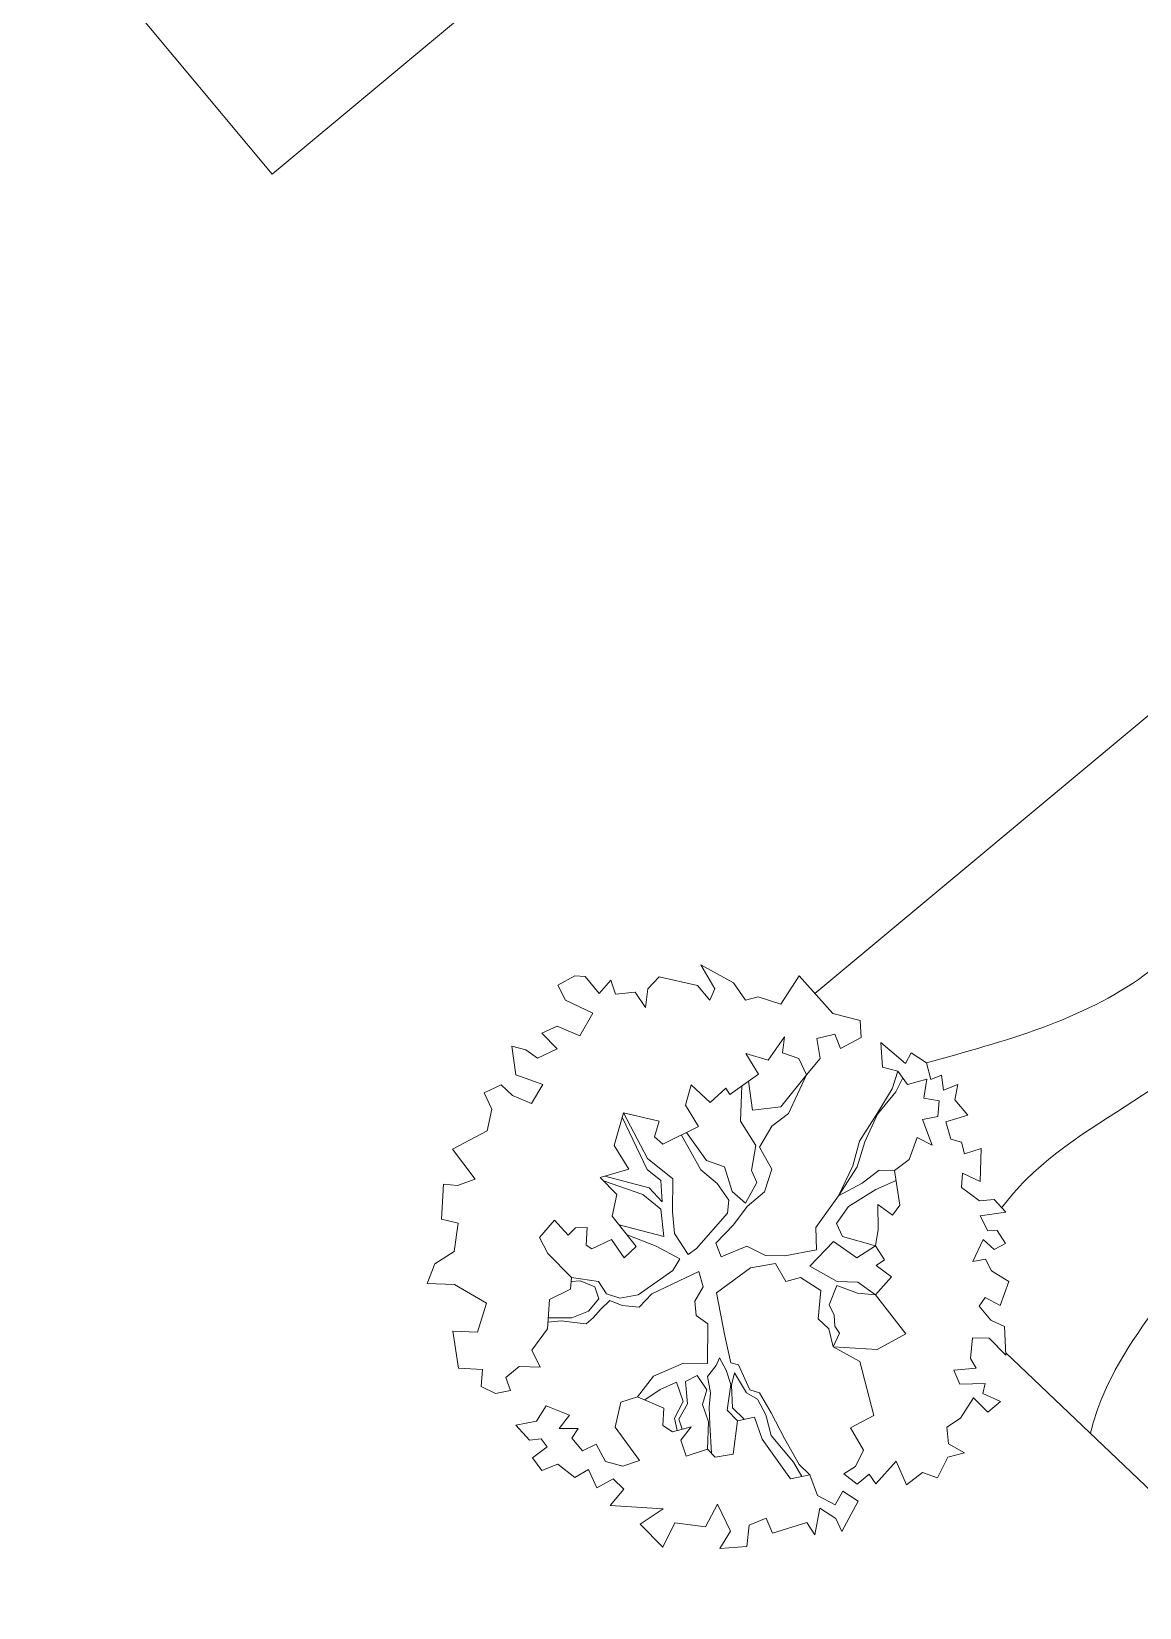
# Model space of a CAD drawing. Header units: millimetres. Extents: x 0 to 105900, y -40 to 70523.
# Drawn here: x 14388 to 24043, y 19817 to 33554 of the extents above; entities that cross this region are included whole.
import ezdxf

# ---------------------------------------------------------------- set-up
doc = ezdxf.new("R2010")
doc.units = ezdxf.units.MM
doc.layers.add('ceco.net 442 Smith House site plan', color=9, linetype='Continuous', lineweight=15)

msp = doc.modelspace()

# ---------------------------------------------------------------- linework, layer by layer
at = {"layer": 'ceco.net 442 Smith House site plan'}
for p, q in [((22656.72443783283, 37457.01128306985), (16484.91188240051, 32311.39601409435)), ((14384.43504822254, 34830.77389609814), (16484.91188243032, 32311.39601412602)), ((28108.95200037956, 30917.43831339478), (21214.70937502384, 25169.51259434223)), ((20219.47956120968, 25417.19788405299), (20341.87278103828, 25207.817679286)), ((20505.56779527664, 25261.01110514998), (20219.47956120968, 25417.19788405299)), ((19123.13429844379, 25323.99098935723), (18974.0740121603, 25241.19504478574)), ((19212.87761008739, 25315.85284298658), (19123.13429844379, 25323.99098935723)), ((19335.60637938976, 25168.64810287952), (19212.87761008739, 25315.85284298658)), ((19436.72875642776, 25284.06658244133), (19335.60637938976, 25168.64810287952)), ((19476.53001630306, 25161.70060008764), (19436.72875642776, 25284.06658244133)), ((19858.62696230412, 25314.02222335339), (19758.6810554266, 25209.63050013781)), ((20191.79717695713, 25238.56887254119), (19858.62696230412, 25314.02222335339)), ((21077.52659678459, 25322.42280688882), (20919.29580628872, 25076.10766965151)), ((21370.92204487324, 24995.39079242945), (21077.52659678459, 25322.42280688882)), ((18974.0740121603, 25241.19504478574), (19041.37973332405, 25110.32636594772)), ((19648.20052945614, 25180.06357955933), (19476.53001630306, 25161.70060008764)), ((19738.13324928284, 25047.31975063682), (19648.20052945614, 25180.06357955933)), ((19758.6810554266, 25209.63050013781), (19738.13324928284, 25047.31975063682)), ((20299.22469723225, 25109.71693110466), (20191.79717695713, 25238.56887254119)), ((20341.87278103828, 25207.817679286), (20299.22469723225, 25109.71693110466)), ((20610.61059343815, 25109.75509166718), (20505.56779527664, 25261.01110514998)), ((19041.37973332405, 25110.32636594772), (19280.38775074482, 24998.17122721672)), ((20721.09112012386, 25139.32201144099), (20610.61059343815, 25109.75509166718)), ((20919.29580628872, 25076.10766965151), (20721.09112012386, 25139.32201144099)), ((18970.01717221737, 24884.58592882752), (18834.04957449436, 24823.39975291491)), ((19166.18769562244, 24798.93572539091), (18970.01717221737, 24884.58592882752)), ((19280.38775074482, 24998.17122721672), (19166.18769562244, 24798.93572539091)), ((21608.89796996117, 24934.22497686744), (21370.92204487324, 24995.39079242945)), ((21618.27113032341, 24786.16616353393), (21608.89796996117, 24934.22497686744)), ((18834.04957449436, 24823.39975291491), (18969.01333916187, 24686.39567556977)), ((20806.98201060295, 24587.76181295514), (20950.08594954014, 24790.03131994605)), ((20950.08594954014, 24790.03131994605), (20931.57230615616, 24650.15643197298)), ((21231.90144002438, 24775.78575459123), (21388.4618755579, 24812.66091781855)), ((21261.67626571655, 24603.25654271245), (21231.90144002438, 24775.78575459123)), ((21388.4618755579, 24812.66091781855), (21439.44926607609, 24688.92710727453)), ((21439.44926607609, 24688.92710727453), (21618.27113032341, 24786.16616353393)), ((21804.25406956673, 24525.77883607149), (21789.95665383339, 24742.32188796997)), ((21789.95665383339, 24742.32188796997), (22005.49498856068, 24558.42554152012)), ((18574.66814947128, 24710.84571376443), (18608.35014891624, 24458.61433151364)), ((18696.19042861462, 24677.0287257731), (18574.66814947128, 24710.84571376443)), ((18797.16666424274, 24605.6660567224), (18696.19042861462, 24677.0287257731)), ((18969.01333916187, 24686.39567556977), (18797.16666424274, 24605.6660567224)), ((20613.87774026394, 24644.85855576396), (20806.98201060295, 24587.76181295514)), ((20722.33735203743, 24465.01729044318), (20613.87774026394, 24644.85855576396)), ((20931.57230615616, 24650.15643197298), (21074.70450437069, 24603.24636253715)), ((21074.70450437069, 24603.24636253715), (21141.15253162384, 24460.96857863665)), ((21141.15253162384, 24460.96857863665), (21261.67626571655, 24603.25654271245)), ((22005.49498856068, 24558.42554152012), (22053.59404945374, 24650.37690010667)), ((22053.59404945374, 24650.37690010667), (22187.36633384228, 24564.55332073569)), ((18608.35014891624, 24458.61433151364), (18844.4513002634, 24374.82147961855)), ((20474.02946293354, 24289.42990335822), (20722.33735203743, 24465.01729044318)), ((21141.15253162384, 24460.96857863665), (20917.50404274464, 24181.17683303356)), ((20986.00300610065, 24123.89272555709), (21141.15253162384, 24460.96857863665)), ((21936.99426245689, 24490.94458049536), (21804.25406956673, 24525.77883607149)), ((21889.06960022449, 24336.59479129314), (21936.99426245689, 24490.94458049536)), ((22022.84364819527, 24375.53628098965), (21936.99426245689, 24490.94458049536)), ((22187.36633384228, 24564.55332073569), (22225.29282009602, 24419.56030187011)), ((22225.29282009602, 24419.56030187011), (22319.1044563055, 24456.29388034344)), ((22319.1044563055, 24456.29388034344), (22335.61219584942, 24324.55332878232)), ((18481.53451883793, 24373.62446433306), (18333.4913135767, 24302.04645097256)), ((18580.82715165615, 24279.79414469004), (18481.53451883793, 24373.62446433306)), ((18844.4513002634, 24374.82147961855), (18744.16984331608, 24208.25429105759)), ((20085.80000889301, 24194.21520370245), (20135.75883305073, 24371.00085383654)), ((20135.75883305073, 24371.00085383654), (20303.35925853252, 24219.72704085708)), ((20303.35925853252, 24219.72704085708), (20439.34363007545, 24343.47103086114)), ((20439.34363007545, 24343.47103086114), (20474.02946293354, 24289.42990335822)), ((20578.98576450348, 24363.64825722575), (20565.99458360672, 24054.35686680675)), ((20671.20029556751, 24152.43981617689), (20637.32891595364, 24404.90478551388)), ((21756.16649281979, 24122.09008485079), (21889.06960022449, 24336.59479129314)), ((21980.12473535538, 24432.96379822493), (21920.68917942047, 24311.10712525249)), ((22191.4479060173, 24422.4527220428), (22022.84364819527, 24375.53628098965)), ((22164.94199049473, 24254.85046562552), (22191.4479060173, 24422.4527220428)), ((22335.61219584942, 24324.55332878232), (22459.18541061878, 24375.73001804948)), ((22459.18541061878, 24375.73001804948), (22435.73073899746, 24241.78155446053)), ((18333.4913135767, 24302.04645097256), (18399.97112452984, 24160.11922681332)), ((18744.16984331608, 24208.25429105759), (18580.82715165615, 24279.79414469004)), ((20199.36003637314, 24008.25633940101), (20085.80000889301, 24194.21520370245)), ((20917.50404274464, 24181.17683303356), (20671.20029556751, 24152.43981617689)), ((21920.68917942047, 24311.10712525249), (21761.42629730701, 24115.7813103497)), ((22298.73104894161, 24231.5847016871), (22164.94199049473, 24254.85046562552)), ((22286.49429023266, 24096.61896979809), (22298.73104894161, 24231.5847016871)), ((22435.73073899746, 24241.78155446053), (22548.0992872715, 24107.00318869948)), ((18399.97112452984, 24160.11922681332), (18360.21313297749, 23971.09837788343)), ((19464.73831307888, 23842.6618885994), (19547.49495017529, 24129.75169673562)), ((19535.83032727242, 24089.28613114357), (19751.82685494423, 23635.13522607088)), ((19754.89487278461, 23731.34683296084), (19547.49495017529, 24129.75169673562)), ((19547.49495017529, 24129.75169673562), (19858.038164258, 24056.17349696159)), ((19858.038164258, 24056.17349696159), (19817.08869230747, 23918.33314585686)), ((20565.99458360672, 24054.35686680675), (20699.95627760887, 23843.9276047051)), ((20839.81780123711, 24012.38393372297), (20986.00300610065, 24123.89272555709)), ((21604.05320000648, 23880.87527900934), (21756.16649281979, 24122.09008485079)), ((21761.42629730701, 24115.7813103497), (21649.11602771282, 23876.96559119225)), ((22153.73732435703, 24068.89541199803), (22286.49429023266, 24096.61896979809)), ((22235.53339552879, 23846.40813484788), (22153.73732435703, 24068.89541199803)), ((22548.0992872715, 24107.00318869948), (22356.20150756836, 24050.71217852831)), ((22356.20150756836, 24050.71217852831), (22399.03723740578, 23899.4421749115)), ((18360.21313297749, 23971.09837788343), (18056.6415835619, 23811.65587738156)), ((19817.08869230747, 23918.33314585686), (19890.68807208538, 23854.93143859506)), ((19890.68807208538, 23854.93143859506), (20199.36003637314, 24008.25633940101)), ((20052.04552519321, 23935.08162438869), (20221.82235991955, 23632.27715787292)), ((20268.90433990955, 23713.01058530807), (20095.33250200748, 23956.58332291245)), ((20732.59293782711, 23829.65786838531), (20839.81780123711, 24012.38393372297)), ((22037.34195649624, 23722.65015396476), (22105.65327358246, 23914.73679828644)), ((22105.65327358246, 23914.73679828644), (22235.53339552879, 23846.40813484788)), ((18056.6415835619, 23811.65587738156), (18254.00182425976, 23550.06010615826)), ((19593.40841889381, 23638.19083970785), (19464.73831307888, 23842.6618885994)), ((20699.95627760887, 23843.9276047051), (20663.26453876495, 23626.35329368711)), ((20840.03546845913, 23638.59867334366), (20732.59293782711, 23829.65786838531)), ((21544.92563402653, 23665.33550465107), (21604.05320000648, 23880.87527900934)), ((21649.11602771282, 23876.96559119225), (21583.6797927618, 23656.1661003828)), ((22399.03723740578, 23899.4421749115), (22492.86388397217, 23873.96849828959)), ((22492.86388397217, 23873.96849828959), (22517.5232834816, 23769.76414054632)), ((22517.5232834816, 23769.76414054632), (22663.69171416759, 23818.71511685848)), ((22663.69171416759, 23818.71511685848), (22654.55123102665, 23530.7814155519)), ((19343.22751891613, 23564.74148464203), (19593.40841889381, 23638.19083970785)), ((19751.82685494423, 23635.13522607088), (19873.55531609058, 23539.27036955953)), ((19976.55070436001, 23552.5508171618), (19754.89487278461, 23731.34683296084)), ((20221.82235991955, 23632.27715787292), (20363.7613145113, 23511.78251716495)), ((20428.16369605064, 23658.80626261234), (20268.90433990955, 23713.01058530807)), ((20493.64143633842, 23443.45385372639), (20428.16369605064, 23658.80626261234)), ((20776.63339483738, 23440.23504424095), (20840.03546845913, 23638.59867334366)), ((21419.33150446415, 23404.75063169003), (21544.92563402653, 23665.33550465107)), ((21583.6797927618, 23656.1661003828), (21419.33150446415, 23404.75063169003)), ((21909.70041692257, 23626.6017421484), (22037.34195649624, 23722.65015396476)), ((17978.12767136097, 23507.03936344385), (17962.01199710369, 23202.59622484446)), ((18101.71589636803, 23496.00879770517), (17978.12767136097, 23507.03936344385)), ((18254.00182425976, 23550.06010615826), (18101.71589636803, 23496.00879770517)), ((19488.39211583138, 23415.5022085011), (19343.22751891613, 23564.74148464203)), ((19371.7636231184, 23535.40439027548), (19715.13511741161, 23417.56091487408)), ((19771.40084815025, 23474.8412130475), (19384.36494886875, 23576.81881690025)), ((19873.55531609058, 23539.27036955953), (19884.78647744656, 23351.28077849746)), ((19973.68710708618, 23269.52627179027), (19976.55070436001, 23552.5508171618)), ((20363.7613145113, 23511.78251716495), (20464.05425584316, 23366.61231315136)), ((20710.16859436035, 23519.95501333475), (20609.06122863293, 23342.32928079367)), ((20663.26453876495, 23626.35329368711), (20710.16859436035, 23519.95501333475)), ((21627.72377610207, 23516.27341374755), (21419.33150446415, 23404.75063169003)), ((21773.71780872345, 23627.62281981111), (21627.72377610207, 23516.27341374755)), ((21747.21189320087, 23460.02056333423), (21923.25412356853, 23537.0808339715)), ((21909.70041692257, 23626.6017421484), (21773.71780872345, 23627.62281981111)), ((21955.7918099165, 23322.17259299755), (21909.70041692257, 23626.6017421484)), ((22502.23528218269, 23601.14461573958), (22491.20677673817, 23477.55620083213)), ((22654.55123102665, 23530.7814155519), (22502.23528218269, 23601.14461573958)), ((19448.63412392139, 23226.4813580811), (19488.39211583138, 23415.5022085011)), ((19715.13511741161, 23417.56091487408), (19873.39240217209, 23289.93140673637)), ((19884.78647744656, 23351.28077849746), (19771.40084815025, 23474.8412130475)), ((20464.05425584316, 23366.61231315136), (20453.88344395161, 23254.43300414085)), ((20609.06122863293, 23342.32928079367), (20493.64143633842, 23443.45385372639)), ((20623.50478434563, 23312.56737625599), (20776.63339483738, 23440.23504424095)), ((21419.33150446415, 23404.75063169003), (21224.20455658436, 23127.67412096262)), ((21507.21505236626, 23311.7781946063), (21747.21189320087, 23460.02056333423)), ((22491.20677673817, 23477.55620083213), (22650.48114335537, 23361.14462453127)), ((22650.48114335537, 23361.14462453127), (22776.26291906834, 23372.35874575377)), ((22776.26291906834, 23372.35874575377), (22879.44771528244, 23261.03350931406)), ((19656.86171889305, 22963.90010887384), (19448.63412392139, 23226.4813580811)), ((19873.39240217209, 23289.93140673637), (19897.03295791149, 23049.74404934049)), ((19990.01868438721, 23075.41908162832), (19973.68710708618, 23269.52627179027)), ((20453.88344395161, 23254.43300414085), (20182.08909952641, 22944.54659357667)), ((20506.90499722958, 23153.13505512476), (20623.50478434563, 23312.56737625599)), ((21403.04143214226, 23162.70592284203), (21507.21505236626, 23311.7781946063)), ((21763.71963214874, 23328.28001263738), (21891.37441885471, 23237.35610175133)), ((21766.7991335392, 23112.75422766805), (21763.71963214874, 23328.28001263738)), ((21891.37441885471, 23237.35610175133), (21955.7918099165, 23322.17259299755)), ((22879.44771528244, 23261.03350931406), (22655.57979655266, 23230.26195561886)), ((22655.57979655266, 23230.26195561886), (22723.07669007778, 23099.55266261101)), ((17962.01199710369, 23202.59622484446), (18105.81071639061, 23166.93587553501)), ((18105.81071639061, 23166.93587553501), (18072.34461975098, 22920.61692902446)), ((18814.11593234539, 23040.32238736749), (18946.68349039555, 23192.65162912011)), ((18946.68349039555, 23192.65162912011), (19065.32892405987, 23062.78242003918)), ((19065.32892405987, 23062.78242003918), (19127.71215307713, 23125.16304886341)), ((19127.71215307713, 23125.16304886341), (19229.88163173199, 23127.38495177031)), ((19229.88163173199, 23127.38495177031), (19221.72820925713, 22975.08368957043)), ((19897.03295791149, 23049.74404934049), (19508.00363647938, 23151.61462050676)), ((20350.72514283657, 22991.81359437108), (20506.90499722958, 23153.13505512476)), ((21224.20455658436, 23127.67412096262), (21229.50939178467, 22934.74358353019)), ((21455.04590380192, 23050.1900434792), (21403.04143214226, 23162.70592284203)), ((21742.32738029957, 22967.58783364296), (21766.7991335392, 23112.75422766805)), ((22723.07669007778, 23099.55266261101), (22802.81034004688, 23103.80910092592)), ((22802.81034004688, 23103.80910092592), (22877.25063931942, 22989.25868555903)), ((18886.71324169636, 22903.49549531937), (18814.11593234539, 23040.32238736749)), ((19221.72820925713, 22975.08368957043), (19269.66611850262, 22942.46115458012)), ((19269.66611850262, 22942.46115458012), (19441.32162082195, 23023.03138768673)), ((19441.32162082195, 23023.03138768673), (19551.65600693226, 22865.81716096401)), ((19551.65600693226, 22865.81716096401), (19656.86171889305, 22963.90010887384)), ((19577.42267620564, 23064.07512643933), (19832.80673825741, 22965.08694323897)), ((19832.80673825741, 22965.08694323897), (20038.12922990322, 22855.63304916024)), ((20109.69621026516, 22894.56054794788), (19990.01868438721, 23075.41908162832)), ((20182.08909952641, 22944.54659357667), (20109.69621026516, 22894.56054794788)), ((20396.61211645603, 22874.19738361239), (20350.72514283657, 22991.81359437108)), ((20620.46502554417, 22967.17619150877), (20396.61211645603, 22874.19738361239)), ((20782.98180687428, 22884.57779252529), (20620.46502554417, 22967.17619150877)), ((21171.03333723545, 22792.66078352928), (21377.55259776115, 23006.32159763575)), ((21377.55259776115, 23006.32159763575), (21579.82384550571, 22863.21391072869)), ((21742.32738029957, 22967.58783364296), (21455.04590380192, 23050.1900434792)), ((21579.82384550571, 22863.21391072869), (21742.32738029957, 22967.58783364296)), ((21822.05926764011, 22847.07920354605), (21742.32738029957, 22967.58783364296)), ((22682.11220693588, 23023.91956591606), (22591.36506199837, 22833.86745756865)), ((22776.30442392826, 22936.20684528351), (22682.11220693588, 23023.91956591606)), ((22877.25063931942, 22989.25868555903), (22776.30442392826, 22936.20684528351)), ((17903.5642002821, 22811.33384859562), (17837.28704440594, 22641.68306604028)), ((18072.34461975098, 22920.61692902446), (17903.5642002821, 22811.33384859562)), ((19094.09991586208, 22692.0629543364), (18886.71324169636, 22903.49549531937)), ((20038.12922990322, 22855.63304916024), (19977.79517424107, 22753.4810269475)), ((20872.89951753616, 22814.04121702909), (20654.13201463223, 22777.15206438303)), ((20952.61815774441, 22880.50490963459), (20782.98180687428, 22884.57779252529)), ((20960.79807519913, 22658.8615257144), (20872.89951753616, 22814.04121702909)), ((21229.50939178467, 22934.74358353019), (20952.61815774441, 22880.50490963459)), ((21749.47520625591, 22796.93377351761), (21822.05926764011, 22847.07920354605)), ((22591.36506199837, 22833.86745756865), (22700.66911995411, 22852.40762236714)), ((22700.66911995411, 22852.40762236714), (22753.88184416294, 22751.26905930042)), ((19084.75501406193, 22590.94219067693), (19094.09991586208, 22692.0629543364)), ((19329.00958883762, 22659.45060014725), (19094.09991586208, 22692.0629543364)), ((19977.79517424107, 22753.4810269475), (19675.60627651215, 22543.01741373539)), ((19794.91999495029, 22549.16299384832), (20203.71226632595, 22744.4811886549)), ((20203.71226632595, 22744.4811886549), (20242.464661479, 22610.54671525955)), ((20654.13201463223, 22777.15206438303), (20357.04353356361, 22560.57085126638)), ((21088.61401319504, 22692.51150923967), (20960.79807519913, 22658.8615257144)), ((21265.22379159927, 22580.1829944849), (21088.61401319504, 22692.51150923967)), ((21408.16658091545, 22657.87860840559), (21171.03333723545, 22792.66078352928)), ((21743.54535472393, 22542.4626904428), (21882.23041021824, 22699.89226359129)), ((21882.23041021824, 22699.89226359129), (21749.47520625591, 22796.93377351761)), ((22753.88184416294, 22751.26905930042), (22904.13184702396, 22658.11943694949)), ((17837.28704440594, 22641.68306604028), (18074.4220508337, 22631.66595935822)), ((18074.4220508337, 22631.66595935822), (18354.36100256443, 22470.02828848362)), ((18901.02390468121, 22499.98011928797), (19084.75501406193, 22590.94219067693)), ((19090.99035727978, 22658.41455101967), (19170.59115195274, 22662.50621464849)), ((19170.59115195274, 22662.50621464849), (19296.38793742657, 22611.5130815208)), ((19296.38793742657, 22611.5130815208), (19332.07407963276, 22506.13207024336)), ((19398.54064357281, 22551.17716881633), (19329.00958883762, 22659.45060014725)), ((19513.94542455673, 22512.2598502934), (19398.54064357281, 22551.17716881633)), ((19675.60627651215, 22543.01741373539), (19513.94542455673, 22512.2598502934)), ((19682.57970404625, 22434.76178193092), (19794.91999495029, 22549.16299384832)), ((20242.464661479, 22610.54671525955), (20168.87852859497, 22486.97609984875)), ((20357.04353356361, 22560.57085126638), (20430.4950094223, 22185.62292689085)), ((21242.81622159481, 22333.03795430064), (21265.22379159927, 22580.1829944849)), ((21338.83818185329, 22454.57403367758), (21405.1153370142, 22624.22481563687)), ((21405.1153370142, 22624.22481563687), (21586.14399969578, 22556.73623532057)), ((21589.02084469795, 22652.78845721483), (21408.16658091545, 22657.87860840559)), ((21586.14399969578, 22556.73623532057), (21743.54535472393, 22542.4626904428)), ((21743.54535472393, 22542.4626904428), (21589.02084469795, 22652.78845721483)), ((22007.01983642578, 22201.17873972654), (21743.54535472393, 22542.4626904428)), ((22904.13184702396, 22658.11943694949), (22828.33539116383, 22449.74632042646)), ((18354.36100256443, 22470.02828848362), (18274.84678256512, 22216.75165829062)), ((18883.52557969093, 22246.55809408426), (18901.02390468121, 22499.98011928797)), ((19243.18669784069, 22400.91425347328), (19096.16057431698, 22340.55417051911)), ((19332.07407963276, 22506.13207024336), (19243.18669784069, 22400.91425347328)), ((19283.13233578205, 22340.56435072422), (19346.53264522552, 22414.1629114747)), ((19346.53264522552, 22414.1629114747), (19427.26836717129, 22491.84453445673)), ((19427.26836717129, 22491.84453445673), (19536.39626276493, 22448.01805916429)), ((19536.39626276493, 22448.01805916429), (19682.57970404625, 22434.76178193092)), ((20168.87852859497, 22486.97609984875), (20180.2858518362, 22361.35314810276)), ((21381.85007357597, 22365.67066943645), (21338.83818185329, 22454.57403367758)), ((22698.6464420557, 22518.23436883092), (22646.62343335152, 22443.42736506462)), ((22646.62343335152, 22443.42736506462), (22748.7911490202, 22320.88419806957)), ((22828.33539116383, 22449.74632042646), (22698.6464420557, 22518.23436883092)), ((18887.39940273762, 22302.66130045056), (19003.17484652996, 22314.87913829088)), ((19096.16057431698, 22340.55417051911), (18890.1227902174, 22342.10315555334)), ((19003.17484652996, 22314.87913829088), (19143.08140265942, 22296.71370577812)), ((19143.08140265942, 22296.71370577812), (19221.95736002922, 22289.56103739142)), ((19221.95736002922, 22289.56103739142), (19283.13233578205, 22340.56435072422)), ((20180.2858518362, 22361.35314810276), (20281.42147600651, 22289.79930502176)), ((20281.42147600651, 22289.79930502176), (20278.38171637058, 21944.4081210494)), ((21336.81726706028, 22245.16584861279), (21242.81622159481, 22333.03795430064)), ((21389.84058213234, 22268.63296890259), (21381.85007357597, 22365.67066943645)), ((21429.78621995449, 22208.28306609392), (21389.84058213234, 22268.63296890259)), ((22748.7911490202, 22320.88419806957), (22868.47043776512, 22264.79073432088)), ((22868.47043776512, 22264.79073432088), (22879.71660983562, 22014.59388953447)), ((18060.33877623081, 22224.89361470938), (18110.32233250141, 21902.96955022216)), ((18274.84678256512, 22216.75165829062), (18060.33877623081, 22224.89361470938)), ((18747.90677785873, 22060.57505950332), (18883.52557969093, 22246.55809408426)), ((20430.4950094223, 22185.62292689085), (20482.68888962269, 21948.5013641715)), ((21373.53549993038, 22088.79551425576), (21336.81726706028, 22245.16584861279)), ((21373.53549993038, 22088.79551425576), (21429.78621995449, 22208.28306609392)), ((21756.66277551651, 22065.36274451017), (22007.01983642578, 22201.17873972654)), ((22587.51087808609, 22165.68033710122), (22571.20579504967, 21985.84288182855)), ((22734.71140050888, 22163.64199104905), (22587.51087808609, 22165.68033710122)), ((22879.71660983562, 22014.59388953447), (22734.71140050888, 22163.64199104905)), ((18819.29583382607, 21912.37085050344), (18747.90677785873, 22060.57505950332)), ((20355.89003276825, 21926.06931182742), (20384.61951994896, 21991.5017465353)), ((20384.61951994896, 21991.5017465353), (20442.93266129494, 21884.24558284879)), ((21373.53549993038, 22088.79551425576), (21756.66277551651, 22065.36274451017)), ((21605.56832635403, 21960.13093826175), (21373.53549993038, 22088.79551425576)), ((22571.20579504967, 21985.84288182855), (22620.33518445492, 21902.03984901309)), ((25209.27957808971, 19816.55027204752), (22878.73424565792, 22035.55328992009)), ((18110.32233250141, 21902.96955022216), (18318.71284139156, 21889.72726231813)), ((18318.71284139156, 21889.72726231813), (18305.6501737833, 21743.70298656821)), ((18522.01794397831, 21820.39532068372), (18638.44157016277, 21917.4610016942)), ((18638.44157016277, 21917.4610016942), (18819.29583382607, 21912.37085050344)), ((20068.97412741184, 21946.43247693777), (19809.43331360817, 21834.0696117878)), ((20278.38171637058, 21944.4081210494), (20068.97412741184, 21946.43247693777)), ((20279.58820712566, 21831.02036815882), (20355.89003276825, 21926.06931182742)), ((20442.93266129494, 21884.24558284879), (20482.70213747025, 21761.52904075384)), ((20482.68888962269, 21948.5013641715), (20549.17046415806, 21931.33920922875)), ((20487.8025534153, 21755.41144174337), (20514.48286855221, 21860.61526826024)), ((20514.48286855221, 21860.61526826024), (20617.68267524242, 21687.08277827501)), ((20549.17046415806, 21931.33920922875), (20648.27016353607, 21712.58443525434)), ((21727.29149889946, 21489.97087585926), (21605.56832635403, 21960.13093826175)), ((22620.33518445492, 21902.03984901309), (22426.03767287731, 21885.55202111602)), ((22426.03767287731, 21885.55202111602), (22477.21623456478, 21761.97759562731)), ((18305.6501737833, 21743.70298656821), (18430.23870694637, 21681.33253711462)), ((18430.23870694637, 21681.33253711462), (18562.99567353725, 21709.05609554052)), ((18562.99567353725, 21709.05609554052), (18522.01794397831, 21820.39532068372)), ((19809.43331360817, 21834.0696117878), (19668.52292525768, 21654.04479178786)), ((19733.91811335087, 21625.48675760627), (19866.72937393188, 21715.59551841021)), ((19866.72937393188, 21715.59551841021), (20008.81446921825, 21781.88202574849)), ((20008.81446921825, 21781.88202574849), (20066.95144963264, 21612.25922334194)), ((20088.35694777966, 21785.9790789485), (20189.49433529377, 21839.19030347466)), ((20104.68852651119, 21591.87188863754), (20088.35694777966, 21785.9790789485)), ((20189.49433529377, 21839.19030347466), (20274.32664000988, 21712.56407418847)), ((20274.32664000988, 21712.56407418847), (20234.55363762379, 21585.75047883391)), ((20306.10560679436, 21686.88523197174), (20279.58820712566, 21831.02036815882)), ((20482.70213747025, 21761.52904075384), (20451.1108161211, 21537.83713057637)), ((20498.20780587196, 21556.36330515146), (20487.8025534153, 21755.41144174337)), ((20648.27016353607, 21712.58443525434), (20731.22945570946, 21688.09623664618)), ((22477.21623456478, 21761.97759562731), (22698.85881912708, 21770.15390259027)), ((22698.85881912708, 21770.15390259027), (22679.50425565243, 21681.42772358656)), ((18787.89215862751, 21439.30818849802), (18873.55389738083, 21573.27064153552)), ((18873.55389738083, 21573.27064153552), (19076.00130689144, 21492.52959403396)), ((19474.44484186172, 21388.53677207232), (19522.35449421406, 21605.09381398559)), ((19522.35449421406, 21605.09381398559), (19668.52292525768, 21654.04479178786)), ((19668.52292525768, 21654.04479178786), (19897.33011007309, 21554.12485185266)), ((20066.95144963264, 21612.25922334194), (19991.33115410805, 21466.25274634361)), ((20030.24470102787, 21456.89216649532), (20104.68852651119, 21591.87188863754)), ((20234.55363762379, 21585.75047883391), (20288.79845333099, 21433.62259194255)), ((20294.72654223442, 21563.32860660553), (20306.10560679436, 21686.88523197174)), ((20617.68267524242, 21687.08277827501), (20714.73496460915, 21632.86446538568)), ((20714.73496460915, 21632.86446538568), (20787.33227324486, 21496.0375726819)), ((20731.22945570946, 21688.09623664618), (20834.23809087276, 21514.40436154604)), ((22596.71936166286, 21643.51749247313), (22484.39408171177, 21466.90902686119)), ((22721.32290518284, 21518.93978944421), (22596.71936166286, 21643.51749247313)), ((22679.50425565243, 21681.42772358656), (22831.62903308868, 21610.90513837337)), ((22831.62903308868, 21610.90513837337), (22721.32290518284, 21518.93978944421)), ((18609.08706748486, 21404.62694707513), (18787.89215862751, 21439.30818849802)), ((19076.00130689144, 21492.52959403396), (18986.09684479237, 21376.09384667873)), ((19897.33011007309, 21554.12485185266), (19889.17668688297, 21401.82359042764)), ((19991.33115410805, 21466.25274634361), (20013.3780349493, 21358.57714787126)), ((20058.11029994488, 21370.18327352405), (20030.24470102787, 21456.89216649532)), ((20288.79845333099, 21433.62259194255), (20278.43470704556, 21196.51882937551)), ((20297.98220467567, 21410.16946190596), (20294.72654223442, 21563.32860660553)), ((20451.1108161211, 21537.83713057637), (20538.994363904, 21444.86469340324)), ((20597.94761538506, 21457.26942959428), (20498.20780587196, 21556.36330515146)), ((20501.45994317532, 21153.67402350903), (20538.994363904, 21444.86469340324)), ((20538.994363904, 21444.86469340324), (20689.246129632, 21476.48014095426)), ((20689.246129632, 21476.48014095426), (20756.75803291798, 21283.56359365582)), ((20787.33227324486, 21496.0375726819), (20833.23425769806, 21316.21410834789)), ((20834.23809087276, 21514.40436154604), (20949.8472918272, 21288.6741052866)), ((21525.04850876331, 21383.89898493886), (21727.29149889946, 21489.97087585926)), ((22484.39408171177, 21466.90902686119), (22363.88712072372, 21387.17887768149)), ((18727.573112607, 21274.9489120245), (18609.08706748486, 21404.62694707513)), ((18986.09684479237, 21376.09384667873), (19150.6327791214, 21378.13856360316)), ((19150.6327791214, 21378.13856360316), (19097.43330132961, 21292.30480328202)), ((19686.08925056458, 21097.37027096748), (19474.44484186172, 21388.53677207232)), ((19889.17668688297, 21401.82359042764), (19975.01106131077, 21348.62254530191)), ((19975.01106131077, 21348.62254530191), (20137.52960598469, 21390.78921550512)), ((20137.52960598469, 21390.78921550512), (20047.78453147411, 21274.16229194403)), ((20312.60525345802, 21162.01017725468), (20297.98220467567, 21410.16946190596)), ((20833.23425769806, 21316.21410834789), (21027.5282446146, 21083.17179855704)), ((21637.40028381348, 21186.56280431151), (21525.04850876331, 21383.89898493886)), ((22363.88712072372, 21387.17887768149), (22379.18660700321, 21244.06100904942)), ((18830.72788846493, 21288.03818494081), (18727.573112607, 21274.9489120245)), ((18753.07343149185, 21119.59584611654), (18880.71497106552, 21215.64425799251)), ((18880.71497106552, 21215.64425799251), (18830.72788846493, 21288.03818494081)), ((19097.43330132961, 21292.30480328202), (19189.4001840353, 21181.99683594704)), ((19189.4001840353, 21181.99683594704), (19307.8729827404, 21239.29112428427)), ((19307.8729827404, 21239.29112428427), (19390.8305131197, 21090.03785789013)), ((20047.78453147411, 21274.16229194403), (20091.63734328747, 21134.11022019386)), ((20091.63734328747, 21134.11022019386), (20278.43470704556, 21196.51882937551)), ((20278.43470704556, 21196.51882937551), (20346.10776078701, 21128.17617583275)), ((20756.75803291798, 21283.56359365582), (21002.897102952, 20938.19657999277)), ((20949.8472918272, 21288.6741052866), (21076.48323488235, 21061.76719480753)), ((21567.8974865675, 21045.6566593349), (21637.40028381348, 21186.56280431151)), ((22519.07638978958, 21163.33776172996), (22374.08442771435, 21125.41354045272)), ((22379.18660700321, 21244.06100904942), (22519.07638978958, 21163.33776172996)), ((18833.82240056992, 21010.30514642596), (18753.07343149185, 21119.59584611654)), ((18974.89041554928, 21065.3737231791), (18833.82240056992, 21010.30514642596)), ((19123.13804018497, 20950.13879966736), (18974.89041554928, 21065.3737231791)), ((19242.62791931629, 21018.65101855993), (19123.13804018497, 20950.13879966736)), ((19313.15928208828, 20859.03770363331), (19242.62791931629, 21018.65101855993)), ((19390.8305131197, 21090.03785789013), (19539.88903582096, 21048.06873339415)), ((19539.88903582096, 21048.06873339415), (19686.08925056458, 21097.37027096748)), ((20346.10776078701, 21128.17617583275), (20501.45994317532, 21153.67402350903)), ((21027.5282446146, 21083.17179855704), (21100.80928993225, 20959.12255084515)), ((21076.48323488235, 21061.76719480753), (21170.67545258999, 20974.05447486043)), ((21465.74301850796, 20981.22750282288), (21567.8974865675, 21045.6566593349)), ((21923.66467869282, 21092.74266558886), (21746.90699768066, 20893.52496302128)), ((22012.40415644646, 20886.414265275), (21923.66467869282, 21092.74266558886)), ((22374.08442771435, 21125.41354045272), (22284.19497549534, 20946.77053892612)), ((19456.10207140446, 20936.73331749439), (19313.15928208828, 20859.03770363331)), ((19550.29428780079, 20849.0205976665), (19456.10207140446, 20936.73331749439)), ((21002.897102952, 20938.19657999277), (21170.67545258999, 20974.05447486043)), ((21170.67545258999, 20974.05447486043), (21239.01326477528, 20792.19647300243)), ((21582.37106335163, 20891.48024615645), (21465.74301850796, 20981.22750282288)), ((21686.55969417095, 20978.34526431561), (21582.37106335163, 20891.48024615645)), ((21746.90699768066, 20893.52496302128), (21686.55969417095, 20978.34526431561)), ((22152.44007980824, 20992.47216588259), (22012.40415644646, 20886.414265275)), ((22284.19497549534, 20946.77053892612), (22152.44007980824, 20992.47216588259)), ((19429.61116588116, 20706.92380830646), (19550.29428780079, 20849.0205976665)), ((21239.01326477528, 20792.19647300243), (21390.31213319302, 20710.61534228921)), ((21390.31213319302, 20710.61534228921), (21457.78076684475, 20829.08562648296)), ((21457.78076684475, 20829.08562648296), (21591.55305206776, 20743.26204770803)), ((19891.45501029491, 20676.52954560518), (19429.61116588116, 20706.92380830646)), ((19692.24649095535, 20541.55363416672), (19891.45501029491, 20676.52954560518)), ((20365.51883947849, 20718.54320073128), (20262.3455272913, 20518.13104537129)), ((20479.91978800297, 20481.43562820554), (20365.51883947849, 20718.54320073128)), ((21257.55516660213, 20682.89178386331), (21213.53767752647, 20448.83982509375)), ((21396.42786753178, 20590.9506046176), (21257.55516660213, 20682.89178386331)), ((21591.55305206776, 20743.26204770803), (21448.62351131439, 20478.59411096573)), ((19889.43233263493, 20342.35629203916), (19692.24649095535, 20541.55363416672)), ((19993.78211390972, 20553.79520392418), (19889.43233263493, 20342.35629203916)), ((20262.3455272913, 20518.13104537129), (19993.78211390972, 20553.79520392418)), ((20387.12346982956, 20331.15491336584), (20479.91978800297, 20481.43562820554)), ((20643.42363011837, 20534.46966826916), (20621.00105011463, 20349.53188228607)), ((20790.64092576504, 20594.98913705349), (20643.42363011837, 20534.46966826916)), ((20846.72873270512, 20465.13772663474), (20790.64092576504, 20594.98913705349)), ((21144.00662255287, 20557.11325633526), (20846.72873270512, 20465.13772663474)), ((21213.53767752647, 20448.83982509375), (21144.00662255287, 20557.11325633526)), ((21448.62351131439, 20478.59411096573), (21396.42786753178, 20590.9506046176)), ((20621.00105011463, 20349.53188228607), (20387.12346982956, 20331.15491336584))]:
    msp.add_line(p, q, dxfattribs=at)
msp.add_spline([(53424.27994072437, 33481.93679231405), (45546.60071861744, 33462.06589689851), (39791.4799362421, 33330.17631876469), (36692.77215504646, 32229.51798078418), (31596.63566863537, 32053.66520997882), (29312.16027021408, 30690.80623620749), (25753.65031325817, 27437.52997609973), (24084.22605097294, 25327.29672634602), (22187.36633384228, 24564.55332073569)], degree=3, dxfattribs=at)
for points, knots in [([(43324.9041993618, 32607.48555922508), (43099.68276154995, 32657.15688192844), (42151.10635101795, 32866.36007958651), (40015.64576494694, 32824.0502165556), (37913.84647023678, 31210.53281736374), (35271.70319211483, 30362.34130251408), (32604.88373994827, 31532.07093912363), (29309.21279382706, 29364.13622671366), (26782.63273465633, 26855.92189010978), (24674.00207316875, 24558.51570922136), (23288.63252592087, 23827.30233985186), (22909.17695403099, 23387.32111757994), (22842.17088282108, 23301.25118029118)], [0, 0, 0, 0, 195.2545377236663, 822.363316170487, 1715.409023508853, 2382.486916318458, 3058.774364418588, 3976.597213410007, 5386.059056007876, 6176.000149018551, 6579.893828331199, 6672.631472413785, 6672.631472413785, 6672.631472413785, 6672.631472413785]), ([(42600.96406543255, 32332.57116767764), (41998.63337647915, 32280.67413294315), (40817.98128283024, 32178.94871219993), (39681.24993550777, 30855.96533101797), (38070.71870625019, 29933.85524818301), (36037.85304021835, 29788.23098278046), (33979.80278646946, 30241.83033308387), (31788.60172855854, 29683.57623800635), (30447.28078627586, 27680.48230829835), (28385.04486632347, 26728.79996407032), (27070.6635017395, 24932.23999911547), (25488.92839384079, 23951.46456891298), (24371.92903196812, 22710.40490469337), (23768.29416823387, 21855.94323930144), (23634.18107306957, 21407.8799534142), (23615.26545703411, 21334.27322560549)], [0, 0, 0, 0, 490.267296180736, 960.9922260620751, 1403.151544427961, 2034.626923151778, 2621.124529105419, 3186.358375248767, 3808.060649645352, 4569.890069336868, 5038.43993480554, 5655.367029707555, 6115.848360213126, 6450.634107171535, 6515.375556768243, 6515.375556768243, 6515.375556768243, 6515.375556768243])]:
    msp.add_open_spline(points, degree=3, knots=knots, dxfattribs=at)

doc.saveas('drawing.dxf')
